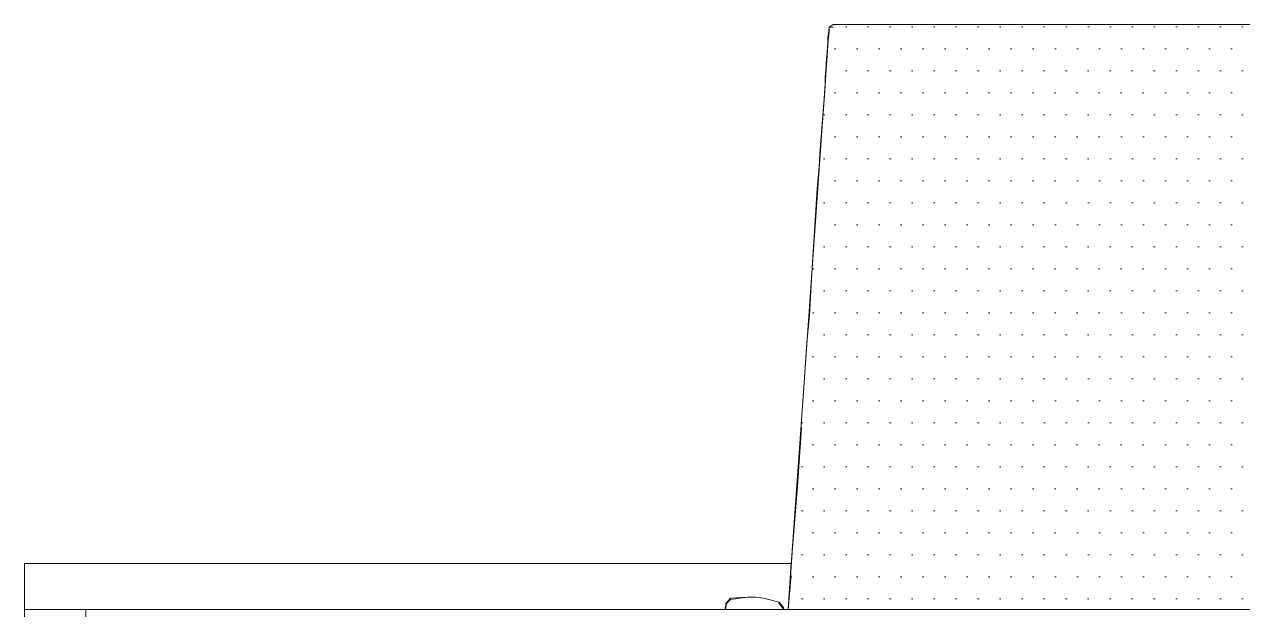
# Model space of a CAD drawing. Header units: millimetres. Extents: x -59 to 123, y 54 to 155.
# Drawn here: x 16.478 to 17.268, y 128.485 to 128.865 of the extents above; entities that cross this region are included whole.
import ezdxf

# ---------------------------------------------------------------- set-up
doc = ezdxf.new("R2010")
doc.units = ezdxf.units.MM
doc.layers.add('COTAS', color=8, linetype='Continuous', lineweight=5)
doc.layers.add('mobiliario', color=7, linetype='Continuous', lineweight=0)

# ---------------------------------------------------------------- blocks, each defined once
blk = doc.blocks.new('FQ4')
at = {"layer": 'mobiliario', "ltscale": 0.5}
h = blk.add_hatch(dxfattribs=at)
h.set_pattern_fill('DOTS', color=256, scale=0.009, style=0, double=1)
h.set_pattern_definition([(0, (1852.636884, 1060.894221), (0.00714375, 0.0142875), [0, -0.0142875])])
h.paths.add_polyline_path([(1852.66605, 1061.27422), (1852.66349, 1061.27251), (1852.63688, 1060.89422), (1853.16286, 1060.89422), (1853.13614, 1061.27251), (1853.13358, 1061.27422)])
at = {"layer": 'mobiliario'}
for p, q in [((1853.13358, 1061.27422), (1852.66605, 1061.27422)), ((1853.13614, 1061.27251), (1853.13358, 1061.27422)), ((1853.13358, 1061.27251), (1853.13614, 1061.27251)), ((1853.13614, 1061.26995), (1853.13614, 1061.27251)), ((1853.13614, 1061.27251), (1853.13651, 1061.26812)), ((1853.13615, 1061.2699), (1853.13699, 1061.26226)), ((1853.13651, 1061.26812), (1853.13615, 1061.2699)), ((1853.13653, 1061.268), (1853.13651, 1061.26812)), ((1853.13699, 1061.26567), (1853.13653, 1061.268)), ((1853.13699, 1061.26226), (1853.13699, 1061.26567)), ((1853.13699, 1061.26226), (1853.13771, 1061.25371)), ((1853.13785, 1061.25285), (1853.13771, 1061.25371)), ((1853.13771, 1061.25371), (1853.13785, 1061.252)), ((1853.13811, 1061.24721), (1853.13785, 1061.25285)), ((1853.13785, 1061.252), (1853.13811, 1061.24721)), ((1853.13811, 1061.24721), (1853.1387, 1061.24003)), ((1853.13811, 1061.24721), (1853.13818, 1061.24566)), ((1853.13818, 1061.24566), (1853.1387, 1061.24003)), ((1853.13818, 1061.24566), (1853.1387, 1061.23405)), ((1853.1387, 1061.23405), (1853.1387, 1061.24003)), ((1853.14212, 1061.19046), (1853.1387, 1061.23405)), ((1853.1387, 1061.23405), (1853.14126, 1061.19908)), ((1853.14127, 1061.19901), (1853.14196, 1061.19046)), ((1853.14196, 1061.19046), (1853.14212, 1061.19046)), ((1853.14196, 1061.19046), (1853.14267, 1061.18176)), ((1853.14212, 1061.19046), (1853.14267, 1061.18176)), ((1853.14267, 1061.18176), (1853.14383, 1061.16738)), ((1853.14383, 1061.16738), (1853.14725, 1061.1161)), ((1853.14725, 1061.1161), (1853.14896, 1061.08533)), ((1853.14896, 1061.08533), (1853.15067, 1061.06738)), ((1853.15067, 1061.06738), (1853.15238, 1061.04174)), ((1853.15238, 1061.04174), (1853.16058, 1060.92636)), ((1853.15416, 1061.01219), (1853.15665, 1060.97422)), ((1853.15665, 1060.97422), (1853.16058, 1060.92636)), ((1853.16058, 1060.92636), (1853.16093, 1060.92208)), ((1853.16093, 1060.92208), (1853.16093, 1060.92143)), ((1853.16093, 1060.92143), (1853.16286, 1060.89422)), ((1853.16093, 1060.92143), (1853.16093, 1060.91439)), ((1853.65853, 1060.92422), (1853.65853, 1060.17422)), ((1853.16093, 1060.91439), (1853.16271, 1060.89422)), ((1853.16563, 1060.89431), (1853.16862, 1060.89815)), ((1853.16577, 1060.89559), (1853.16862, 1060.89901)), ((1853.16577, 1060.89559), (1853.16862, 1060.89815)), ((1853.17887, 1060.90157), (1853.16862, 1060.89901)), ((1853.16862, 1060.89901), (1853.16862, 1060.89815)), ((1853.184, 1060.90243), (1853.17887, 1060.90157)), ((1853.18913, 1060.90243), (1853.184, 1060.90243)), ((1853.18913, 1060.90243), (1853.20024, 1060.90157)), ((1853.18913, 1060.90243), (1853.20024, 1060.90072)), ((1853.20323, 1060.89815), (1853.20024, 1060.90157)), ((1853.20024, 1060.90157), (1853.20281, 1060.89815)), ((1853.20024, 1060.90157), (1853.20024, 1060.90072)), ((1853.20024, 1060.90072), (1853.20281, 1060.89815)), ((1853.20281, 1060.89815), (1853.20323, 1060.89815)), ((1853.20281, 1060.89815), (1853.20366, 1060.89431)), ((1853.2034, 1060.89422), (1853.20281, 1060.89815)), ((1853.20353, 1060.89546), (1853.20323, 1060.89815)), ((1853.16577, 1060.89559), (1853.16563, 1060.89431)), ((1853.16563, 1060.89431), (1853.16564, 1060.89422)), ((1853.16563, 1060.89422), (1853.16563, 1060.89431)), ((1853.20353, 1060.89546), (1853.20366, 1060.89559)), ((1853.20354, 1060.89541), (1853.20353, 1060.89546)), ((1853.20366, 1060.89559), (1853.20354, 1060.89541)), ((1853.20366, 1060.89431), (1853.20354, 1060.89541)), ((1853.20366, 1060.89559), (1853.20366, 1060.89431)), ((1853.20374, 1060.89422), (1853.20366, 1060.89559)), ((1853.20367, 1060.89422), (1853.20366, 1060.89431)), ((1853.61853, 1060.89422), (1853.61853, 1060.17422))]:
    blk.add_line(p, q, dxfattribs=at)
at = {"layer": 'mobiliario', "ltscale": 0.5}
for p, q in [((1853.65853, 1060.92422), (1853.16074, 1060.92422)), ((1852.13853, 1060.89422), (1853.65853, 1060.89422))]:
    blk.add_line(p, q, dxfattribs=at)
blk.add_lwpolyline([(1852.66605, 1061.27422), (1852.66349, 1061.27251), (1852.63688, 1060.89422), (1853.16286, 1060.89422), (1853.13614, 1061.27251), (1853.13358, 1061.27422), (1852.66605, 1061.27422)], dxfattribs=at)

msp = doc.modelspace()

# ---------------------------------------------------------------- block references
at = {"layer": 'COTAS', "color": 7, "lineweight": 5, "xscale": -1}
msp.add_blockref('FQ4', (1870.13615, -932.40921), dxfattribs=at)

doc.saveas('drawing.dxf')
